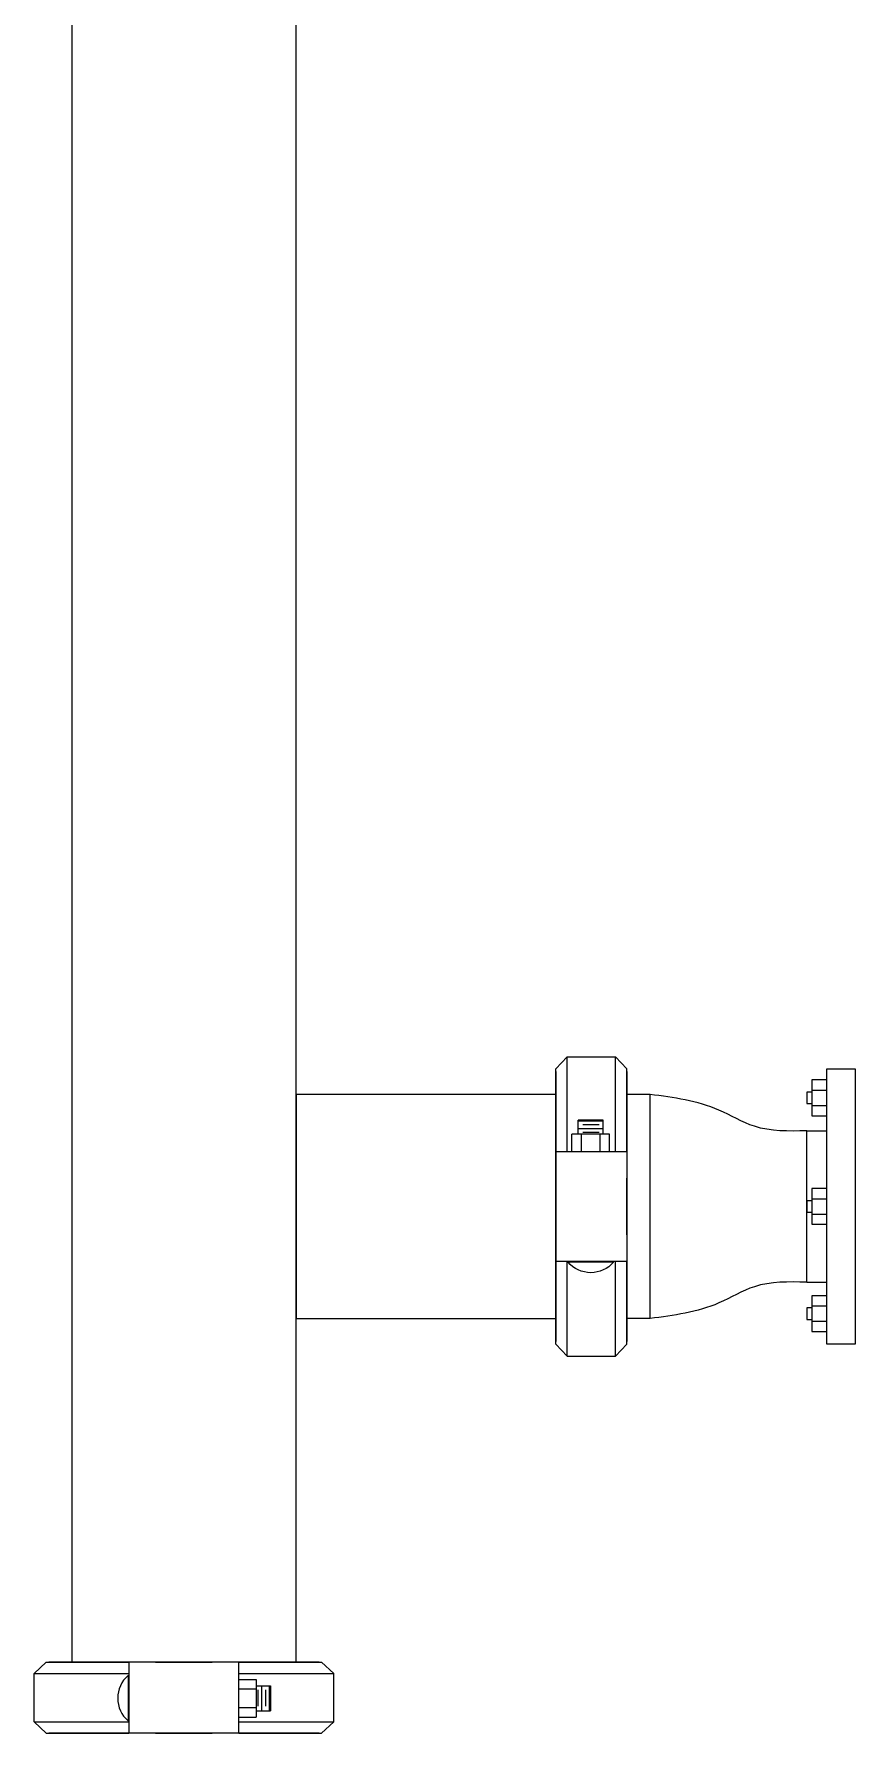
# Model space of a CAD drawing. Header units: millimetres. Extents: x 2085 to 2829, y 1347 to 1643.
# Drawn here: x 2161.665 to 2162.082, y 1606.77 to 1607.634 of the extents above; entities that cross this region are included whole.
import ezdxf

# ---------------------------------------------------------------- set-up
doc = ezdxf.new("R2010")
doc.units = ezdxf.units.MM
doc.layers.get('0').update_dxf_attribs({"color": 251, "lineweight": 9})
doc.layers.add('00-GTI-Acoples', color=251, linetype='Continuous', lineweight=13)
doc.layers.add('A-SANITARIOS', color=251, linetype='Continuous', lineweight=13)

# ---------------------------------------------------------------- blocks, each defined once
blk = doc.blocks.new('A$C363a55df')
at = {"layer": '00-GTI-Acoples', "linetype": 'Continuous', "lineweight": 0, "extrusion": (3.83476e-17, -1, 0)}
for p, q in [((-27.1, 105), (-18.4, 114.3)), ((-27.1, 41.9), (-27.1, 105)), ((-18.4, 41.9), (-18.4, 114.3)), ((18.4, 114.3), (-18.4, 114.3)), ((18.4, 41.9), (18.4, 114.3)), ((27.1, 105), (18.4, 114.3)), ((27.1, 41.9), (27.1, 105)), ((-9, 66), (0.5, 66)), ((-9, 55.1), (-9, 66)), ((0.5, 66), (10, 66)), ((10, 55.1), (10, 66)), ((-13.8, 41.9), (-13.8, 55.1)), ((-13.8, 55.1), (-6.7, 55.1)), ((-6.7, 41.9), (-6.7, 55.1)), ((-6.7, 55.1), (7.7, 55.1)), ((7.7, 41.9), (7.7, 55.1)), ((7.7, 55.1), (14.9, 55.1)), ((14.9, 41.9), (14.9, 55.1)), ((-27.1, 41.9), (-27.1, 21.6)), ((-25.4, 41.9), (-27.1, 41.9)), ((-6.4, 41.9), (-25.4, 41.9)), ((7.4, 41.9), (-6.4, 41.9)), ((26.4, 41.9), (7.4, 41.9)), ((27.1, 41.9), (26.4, 41.9)), ((27.1, 41.9), (27.1, 21.6)), ((-27.1, -21.6), (-27.1, 21.6)), ((27.1, -21.6), (27.1, 21.6)), ((-27.1, -21.6), (-27.1, -41.9)), ((27.1, -21.6), (27.1, -41.9)), ((-27.1, -41.9), (-25.4, -41.9)), ((-27.1, -105), (-27.1, -41.9)), ((-25.4, -41.9), (-6.4, -41.9)), ((-18.4, -114.3), (-18.4, -41.9)), ((-16.8, -42.5), (-16.8, -41.9)), ((-16.8, -42.5), (17.8, -42.5)), ((-6.4, -41.9), (7.4, -41.9)), ((7.4, -41.9), (26.4, -41.9)), ((17.8, -42.5), (17.8, -41.9)), ((18.4, -114.3), (18.4, -41.9)), ((26.4, -41.9), (27.1, -41.9)), ((27.1, -105), (27.1, -41.9)), ((-27.1, -105), (-18.4, -114.3)), ((18.4, -114.3), (-18.4, -114.3)), ((27.1, -105), (18.4, -114.3))]:
    blk.add_line(p, q, dxfattribs=at)
at = {"layer": '00-GTI-Acoples', "linetype": 'Continuous', "lineweight": 0}
for p, q in [((-27.1, 103.1), (-27.1, -103.1)), ((27.1, 103.1), (27.1, -103.1)), ((10, 65.3), (-9, 65.3)), ((10, 59.5), (-9, 59.5)), ((6.5, 62.5), (-6, 62.5)), ((6.5, 56.7), (-6, 56.7))]:
    blk.add_line(p, q, dxfattribs=at)
blk.add_arc((0.5, -27.6), 22.9, 220.8756, 319.1244, dxfattribs=at)
blk = doc.blocks.new('BOMBAS-28.02.2025')
at = {"layer": 'A-SANITARIOS'}
for p, q in [((4.13671, -7.12002, 0), (4.13671, -6.97991, 0)), ((4.13671, -6.97991, 0), (4.15095, -6.97991, 0)), ((4.15095, -6.97991, 0), (4.15095, -7.12002, 0)), ((4.12896, -6.99176, 0), (4.12639, -6.99176, 0)), ((4.12639, -6.99176, 0), (4.12639, -6.99757, 0)), ((4.13671, -6.98556, 0), (4.12896, -6.98556, 0)), ((4.12896, -6.98556, 0), (4.12896, -7.00377, 0)), ((4.12896, -6.99075, 0), (4.13671, -6.99075, 0)), ((4.12896, -6.99075, 0), (4.13671, -6.99075, 0)), ((4.13671, -7.00377, 0), (4.13671, -6.98556, 0)), ((4.12639, -6.99757, 0), (4.12896, -6.99757, 0)), ((4.12896, -6.99855, 0), (4.13671, -6.99855, 0)), ((4.12896, -6.99855, 0), (4.13671, -6.99855, 0)), ((4.12896, -7.00377, 0), (4.13671, -7.00377, 0)), ((4.13671, -7.04081, 0), (4.12896, -7.04081, 0)), ((4.12896, -7.04081, 0), (4.12896, -7.05902, 0)), ((4.13671, -7.05902, 0), (4.13671, -7.04081, 0)), ((4.12896, -7.04701, 0), (4.12639, -7.04701, 0)), ((4.12639, -7.04701, 0), (4.12639, -7.05282, 0)), ((4.12639, -7.05282, 0), (4.12896, -7.05282, 0)), ((4.12896, -7.046, 0), (4.13671, -7.046, 0)), ((4.12896, -7.046, 0), (4.13671, -7.046, 0)), ((4.12896, -7.05379, 0), (4.13671, -7.05379, 0)), ((4.12896, -7.05379, 0), (4.13671, -7.05379, 0)), ((4.12896, -7.05902, 0), (4.13671, -7.05902, 0)), ((4.13671, -7.09537, 0), (4.12896, -7.09537, 0)), ((4.12896, -7.09537, 0), (4.12896, -7.11358, 0)), ((4.13671, -7.11358, 0), (4.13671, -7.09537, 0)), ((4.12896, -7.10157, 0), (4.12639, -7.10157, 0)), ((4.12639, -7.10157, 0), (4.12639, -7.10738, 0)), ((4.12896, -7.10056, 0), (4.13671, -7.10056, 0)), ((4.12896, -7.10056, 0), (4.13671, -7.10056, 0)), ((4.12639, -7.10738, 0), (4.12896, -7.10738, 0)), ((4.12896, -7.10836, 0), (4.13671, -7.10836, 0)), ((4.12896, -7.10836, 0), (4.13671, -7.10836, 0)), ((4.12896, -7.11358, 0), (4.13671, -7.11358, 0)), ((4.15095, -7.12002, 0), (4.13671, -7.12002, 0))]:
    blk.add_line(p, q, dxfattribs=at)
at = {"layer": 'A-SANITARIOS', "linetype": 'Continuous'}
for p, q in [((4.04677, -7.10696, 0), (4.04677, -6.99296, 0)), ((4.04677, -7.09996, 0), (4.04677, -6.99996, 0)), ((4.12639, -7.01145, 0), (4.13671, -7.01145, 0)), ((4.12639, -7.08847, 0), (4.12639, -7.01145, 0)), ((4.12639, -7.01145, 0), (4.13671, -7.01145, 0)), ((4.12639, -7.08847, 0), (4.12639, -7.01172, 0)), ((4.12639, -7.08847, 0), (4.13671, -7.08847, 0)), ((4.12639, -7.08847, 0), (4.13671, -7.08847, 0))]:
    blk.add_line(p, q, dxfattribs=at)
at = {"layer": 'A-SANITARIOS', "elevation": 0}
for points in [[(3.86679, -7.28175), (3.86679, -5.41817), (3.75279, -5.41817), (3.75279, -7.28175)], [(4.12896, -6.99176), (4.12639, -6.99176), (4.12639, -6.99757), (4.12896, -6.99757)], [(4.04677, -6.99296), (4.03499, -6.99296)], [(4.12896, -7.04701), (4.12639, -7.04701), (4.12639, -7.05282), (4.12896, -7.05282)], [(4.12896, -7.10157), (4.12639, -7.10157), (4.12639, -7.10738), (4.12896, -7.10738)], [(4.04677, -7.10696), (4.03499, -7.10696)]]:
    blk.add_lwpolyline(points, dxfattribs=at)
at = {"layer": 'A-SANITARIOS'}
for points, elevation in [([(4.15095, -7.12002), (4.13671, -7.12002), (4.13671, -6.97991), (4.15095, -6.97991)], 0.00004), ([(4.12896, -7.00377), (4.13671, -7.00377), (4.13671, -6.98556), (4.12896, -6.98556)], 0.00004), ([(3.86679, -6.99296), (3.86679, -7.10696), (3.99893, -7.10696), (3.99893, -6.99296)], 0), ([(4.12896, -7.05902), (4.13671, -7.05902), (4.13671, -7.04081), (4.12896, -7.04081)], 0.00004), ([(4.12896, -7.11358), (4.13671, -7.11358), (4.13671, -7.09537), (4.12896, -7.09537)], 0.00004)]:
    blk.add_lwpolyline(points, close=True, dxfattribs=dict(at, elevation=elevation))
at = {"layer": 'A-SANITARIOS', "linetype": 'Continuous'}
for points in [[(4.12639, -7.01145, 0), (4.09979, -7.00916, 0), (4.08179, -7.00088, 0), (4.04677, -6.99296, 0)], [(4.12639, -7.08847, 0), (4.09979, -7.09076, 0), (4.08179, -7.09904, 0), (4.04677, -7.10696, 0)]]:
    blk.add_spline(points, degree=3, dxfattribs=at)
at = {"layer": 'A-SANITARIOS', "linetype": 'Continuous', "lineweight": 0, "yscale": 0.0006666666666666666, "zscale": 0.0006666666666666666}
for p, xscale, rotation in [((4.01696, -7.04996, 0), -0.0006666666666666666, 359.9999999999999), ((3.80979, -7.29979, 0), 0.0006666666666666666, 270)]:
    blk.add_blockref('A$C363a55df', p, dxfattribs=dict(at, xscale=xscale, rotation=rotation))

msp = doc.modelspace()

# ---------------------------------------------------------------- block references
msp.add_blockref('BOMBAS-28.02.2025', (2157.93096, 1614.08776))

doc.saveas('drawing.dxf')
